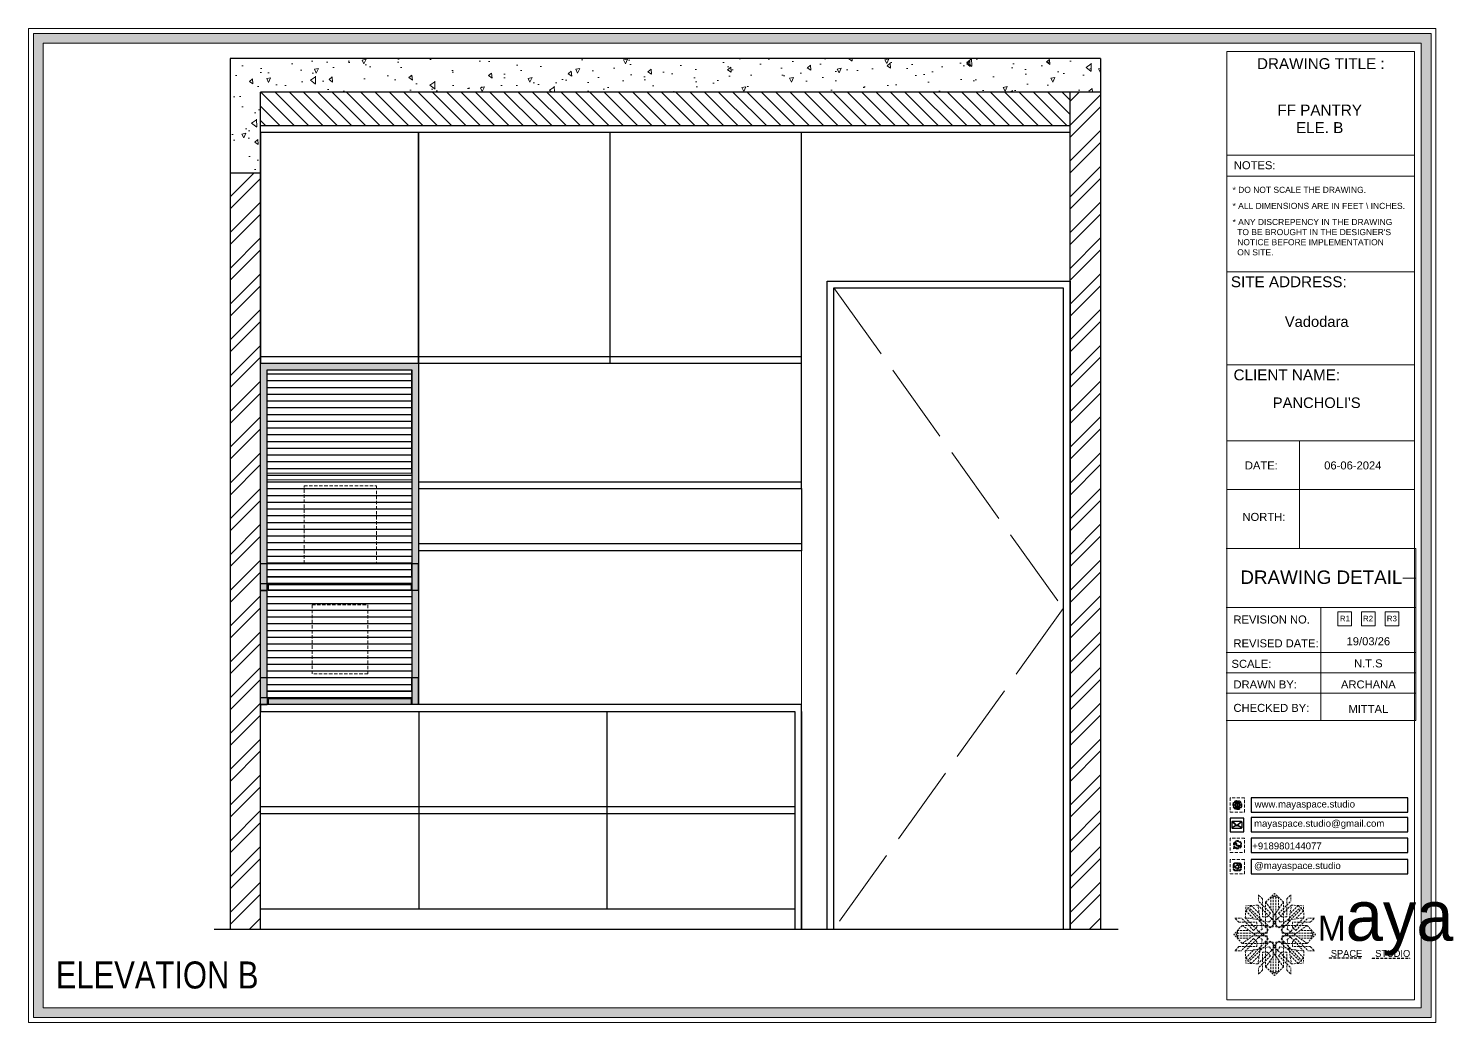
# Model space of a CAD drawing. Header units: millimetres. Extents: x 56222 to 3066687, y -650199 to -121287.
# Drawn here: x 133379 to 133590.3, y -184898.2 to -184751 of the extents above; entities that cross this region are included whole.
import ezdxf
from ezdxf.enums import TextEntityAlignment as Align

# ---------------------------------------------------------------- set-up
doc = ezdxf.new("R2010")
doc.units = ezdxf.units.MM
doc.header["$MEASUREMENT"] = 0
for name, pattern in [('ACAD_ISO02W100', [15, 12, -3]), ('CENTER', [2, 1.25, -0.25, 0.25, -0.25]), ('DASHED', [0.75, 0.5, -0.25]), ('DASHEDX2', [1.5, 1, -0.5])]:
    doc.linetypes.add(name, pattern=pattern)
doc.layers.add('AR HATCH-7', color=7, linetype='Continuous')
for name, color, linetype, lineweight in [('COLUMN', 1, 'Continuous', 30), ('Dimension', 10, 'DASHEDX2', 20), ('FIRST FLOOR ( TEXT )', 7, 'Continuous', 9), ('FURNITURE', 32, 'Continuous', 9), ('FURNITURE-1', 252, 'Continuous', 13), ('GROUND FLOOR  ( HATCH )', 251, 'Continuous', 9), ('NAME PLATE', 7, 'Continuous', 25), ('SECTION ( SLAB PLine )', 104, 'Continuous', 30), ('XX~SLAB ( BEAM )~ ( DIM )', 7, 'Continuous', 9)]:
    doc.layers.add(name, color=color, linetype=linetype, lineweight=lineweight)
doc.styles.add('Arial', font='arial.ttf')
doc.styles.add('KATHA', font='swissc.ttf')
doc.styles.get("Standard").update_dxf_attribs({"font": 'arial.ttf', "height": 6})

# ---------------------------------------------------------------- blocks, each defined once
blk = doc.blocks.new('FSFSF')
at = {"color": 42, "lineweight": 5, "true_color": 0xe0ac11}
for p, q in [((28600.03, 143.51), (28600.03, 140.16)), ((28602.15, 141.41), (28600.03, 143.51)), ((28603.86, 139.69), (28608.58, 144.08)), ((28607.9, 142.22), (28608.58, 142.85)), ((28613.31, 139.69), (28608.58, 144.08)), ((28609.27, 142.22), (28608.59, 142.85)), ((28615.02, 141.41), (28617.14, 143.51)), ((28617.14, 143.51), (28617.14, 140.16)), ((28593.19, 131.45), (28593.54, 137.71)), ((28593.39, 135), (28594.56, 136.12)), ((28593.39, 135), (28597.6, 130.78)), ((28599.8, 138.06), (28593.54, 137.71)), ((28595.12, 136.69), (28594.53, 136.69)), ((28594.56, 136.12), (28594.56, 136.71)), ((28605.17, 124.98), (28594.56, 136.12)), ((28596.24, 137.86), (28595.12, 136.69)), ((28606.27, 126.08), (28595.12, 136.69)), ((28596.24, 137.86), (28600.47, 133.65)), ((28601.03, 130), (28599.8, 138.06)), ((28599.8, 138.05), (28608.58, 129.56)), ((28606.47, 133.76), (28600.03, 140.16)), ((28602.15, 141.41), (28602.15, 131.95)), ((28603.86, 126.58), (28603.86, 139.69)), ((28603.86, 139.69), (28608.58, 133.02)), ((28607.9, 142.22), (28606.58, 142.22)), ((28606.58, 142.22), (28606.58, 135.84)), ((28607.9, 142.22), (28607.9, 126.58)), ((28613.31, 139.69), (28608.59, 133.02)), ((28617.37, 138.05), (28608.59, 129.56)), ((28609.27, 142.22), (28609.27, 126.58)), ((28609.27, 142.22), (28610.59, 142.22)), ((28610.59, 142.22), (28610.59, 135.84)), ((28610.7, 133.76), (28617.14, 140.16)), ((28610.9, 126.08), (28622.05, 136.69)), ((28612.02, 124.98), (28622.62, 136.12)), ((28613.31, 126.58), (28613.31, 139.69)), ((28615.02, 141.41), (28615.02, 131.95)), ((28616.14, 130), (28617.37, 138.06)), ((28620.93, 137.86), (28616.7, 133.65)), ((28617.37, 138.06), (28623.63, 137.71)), ((28623.8, 135), (28619.59, 130.78)), ((28620.93, 137.86), (28622.05, 136.69)), ((28622.05, 136.69), (28622.64, 136.69)), ((28622.62, 136.12), (28622.62, 136.71)), ((28623.8, 135), (28622.62, 136.12)), ((28624, 131.45), (28623.65, 137.71)), ((28591.56, 127.39), (28587.17, 122.66)), ((28587.73, 131.22), (28591.08, 131.22)), ((28589.84, 129.1), (28587.73, 131.22)), ((28589.84, 129.1), (28599.29, 129.1)), ((28597.49, 124.78), (28591.08, 131.22)), ((28604.66, 127.39), (28591.56, 127.39)), ((28591.56, 127.39), (28598.23, 122.67)), ((28593.19, 131.45), (28601.69, 122.67)), ((28601.25, 130.22), (28593.19, 131.45)), ((28599.29, 126.5), (28599.29, 129.1)), ((28605.86, 129.18), (28601.03, 130)), ((28602.07, 125.39), (28601.25, 130.22)), ((28604.75, 131.95), (28602.15, 131.95)), ((28603.68, 126.54), (28603.68, 127.39)), ((28604.71, 127.57), (28603.86, 127.57)), ((28604.66, 123.35), (28604.66, 127.39)), ((28604.7, 126.58), (28604.71, 127.57)), ((28606.47, 133.76), (28604.75, 131.95)), ((28605.86, 129.18), (28608.58, 133.02)), ((28606.27, 126.08), (28608.58, 128.27)), ((28607.9, 128.92), (28608.58, 129.56)), ((28607.9, 128.92), (28608.58, 128.27)), ((28611.31, 129.18), (28608.59, 133.02)), ((28609.27, 128.92), (28608.59, 129.56)), ((28609.27, 128.92), (28608.59, 128.27)), ((28610.9, 126.08), (28608.59, 128.27)), ((28610.7, 133.76), (28612.42, 131.95)), ((28611.31, 129.18), (28616.14, 130)), ((28612.42, 131.95), (28615.02, 131.95)), ((28612.46, 126.58), (28612.46, 127.57)), ((28612.46, 127.57), (28613.31, 127.57)), ((28612.52, 123.35), (28612.52, 127.39)), ((28612.52, 127.39), (28625.63, 127.39)), ((28613.51, 126.54), (28613.51, 127.39)), ((28615.12, 125.39), (28615.94, 130.22)), ((28623.99, 131.45), (28615.5, 122.67)), ((28615.94, 130.22), (28624, 131.45)), ((28627.34, 129.1), (28617.89, 129.1)), ((28617.89, 126.5), (28617.89, 129.1)), ((28625.63, 127.39), (28618.96, 122.67)), ((28619.7, 124.78), (28626.1, 131.22)), ((28625.63, 127.39), (28630.02, 122.66)), ((28629.45, 131.22), (28626.1, 131.22)), ((28627.34, 129.1), (28629.45, 131.22)), ((28591.56, 117.94), (28587.17, 122.66)), ((28589.03, 123.35), (28588.4, 122.67)), ((28589.03, 121.98), (28588.4, 122.65)), ((28589.03, 123.35), (28589.03, 124.67)), ((28589.03, 124.67), (28595.4, 124.67)), ((28589.03, 123.35), (28604.66, 123.35)), ((28589.03, 121.98), (28604.66, 121.98)), ((28589.03, 121.98), (28589.03, 120.66)), ((28589.03, 120.66), (28595.4, 120.66)), ((28597.49, 120.54), (28591.08, 114.11)), ((28591.56, 117.94), (28598.23, 122.65)), ((28593.19, 113.88), (28601.69, 122.65)), ((28605.17, 120.35), (28594.56, 109.2)), ((28597.49, 124.78), (28599.29, 126.5)), ((28597.49, 120.54), (28599.29, 118.83)), ((28602.07, 125.39), (28598.23, 122.67)), ((28602.07, 119.94), (28598.23, 122.65)), ((28602.07, 119.94), (28601.25, 115.1)), ((28602.33, 123.35), (28601.69, 122.67)), ((28602.33, 121.98), (28601.69, 122.65)), ((28602.33, 123.35), (28602.97, 122.67)), ((28602.33, 121.98), (28602.97, 122.65)), ((28605.17, 124.98), (28602.97, 122.67)), ((28605.17, 120.35), (28602.97, 122.65)), ((28604.66, 126.54), (28603.68, 126.54)), ((28607.9, 126.58), (28603.86, 126.58)), ((28604.66, 121.98), (28604.66, 117.94)), ((28609.27, 126.58), (28613.31, 126.58)), ((28612.02, 124.98), (28614.21, 122.67)), ((28612.02, 120.35), (28614.21, 122.65)), ((28612.02, 120.35), (28622.62, 109.2)), ((28612.52, 126.54), (28613.51, 126.54)), ((28628.16, 123.35), (28612.52, 123.35)), ((28612.52, 121.98), (28612.52, 117.94)), ((28628.16, 121.98), (28612.52, 121.98)), ((28614.85, 123.35), (28614.21, 122.67)), ((28614.85, 121.98), (28614.21, 122.65)), ((28614.85, 123.35), (28615.5, 122.67)), ((28614.85, 121.98), (28615.5, 122.65)), ((28615.12, 125.39), (28618.96, 122.67)), ((28615.12, 119.94), (28618.96, 122.65)), ((28615.12, 119.94), (28615.94, 115.1)), ((28623.99, 113.88), (28615.5, 122.65)), ((28619.7, 124.78), (28617.89, 126.5)), ((28619.7, 120.54), (28617.89, 118.83)), ((28625.63, 117.94), (28618.96, 122.65)), ((28619.7, 120.54), (28626.1, 114.11)), ((28628.16, 124.67), (28621.78, 124.67)), ((28628.16, 120.66), (28621.78, 120.66)), ((28625.63, 117.94), (28630.02, 122.66)), ((28628.16, 123.35), (28628.16, 124.67)), ((28628.16, 123.35), (28628.78, 122.67)), ((28628.16, 121.98), (28628.78, 122.65)), ((28628.16, 121.98), (28628.16, 120.66)), ((28589.84, 116.23), (28587.73, 114.11)), ((28587.73, 114.11), (28591.08, 114.11)), ((28589.84, 116.23), (28599.29, 116.23)), ((28604.66, 117.94), (28591.56, 117.94)), ((28601.25, 115.1), (28593.19, 113.87)), ((28593.19, 113.87), (28593.54, 107.62)), ((28593.39, 110.32), (28597.6, 114.55)), ((28606.27, 119.15), (28595.12, 108.54)), ((28599.29, 118.83), (28599.29, 116.23)), ((28599.8, 107.17), (28608.58, 115.67)), ((28601.03, 115.23), (28599.8, 107.17)), ((28605.86, 116.05), (28601.03, 115.23)), ((28602.15, 103.82), (28602.15, 113.27)), ((28604.75, 113.27), (28602.15, 113.27)), ((28604.66, 118.78), (28603.68, 118.78)), ((28603.68, 118.78), (28603.68, 117.94)), ((28607.9, 118.65), (28603.86, 118.65)), ((28603.86, 118.65), (28603.86, 105.54)), ((28604.71, 117.66), (28603.86, 117.66)), ((28604.7, 118.65), (28604.71, 117.66)), ((28606.47, 111.47), (28604.75, 113.27)), ((28605.86, 116.05), (28608.58, 112.21)), ((28606.27, 119.15), (28608.58, 116.96)), ((28607.9, 103.01), (28607.9, 118.65)), ((28607.9, 116.31), (28608.58, 116.96)), ((28607.9, 116.31), (28608.58, 115.67)), ((28610.9, 119.15), (28608.59, 116.96)), ((28609.27, 116.31), (28608.59, 116.96)), ((28609.27, 116.31), (28608.59, 115.67)), ((28611.31, 116.05), (28608.59, 112.21)), ((28617.37, 107.17), (28608.59, 115.67)), ((28609.27, 118.65), (28613.31, 118.65)), ((28609.27, 103.01), (28609.27, 118.65)), ((28610.7, 111.47), (28612.42, 113.27)), ((28610.9, 119.15), (28622.05, 108.54)), ((28611.31, 116.05), (28616.14, 115.23)), ((28612.42, 113.27), (28615.02, 113.27)), ((28612.46, 118.65), (28612.46, 117.66)), ((28612.46, 117.66), (28613.31, 117.66)), ((28612.52, 118.78), (28613.51, 118.78)), ((28612.52, 117.94), (28625.63, 117.94)), ((28613.31, 118.65), (28613.31, 105.54)), ((28613.51, 118.78), (28613.51, 117.94)), ((28615.02, 103.82), (28615.02, 113.27)), ((28615.94, 115.1), (28624, 113.87)), ((28616.14, 115.23), (28617.37, 107.17)), ((28617.89, 118.83), (28617.89, 116.23)), ((28627.34, 116.23), (28617.89, 116.23)), ((28623.8, 110.32), (28619.59, 114.55)), ((28624, 113.87), (28623.65, 107.62)), ((28629.45, 114.11), (28626.1, 114.11)), ((28627.34, 116.23), (28629.45, 114.11)), ((28593.39, 110.32), (28594.56, 109.2)), ((28599.8, 107.17), (28593.54, 107.52)), ((28595.12, 108.54), (28594.53, 108.54)), ((28594.56, 109.2), (28594.56, 108.61)), ((28596.24, 107.37), (28595.12, 108.54)), ((28596.24, 107.37), (28600.47, 111.58)), ((28606.47, 111.47), (28600.03, 105.07)), ((28600.03, 101.71), (28600.03, 105.07)), ((28603.86, 105.54), (28608.58, 112.21)), ((28603.86, 105.54), (28608.58, 101.15)), ((28606.58, 103.01), (28606.58, 109.38)), ((28613.31, 105.54), (28608.58, 101.15)), ((28613.31, 105.54), (28608.59, 112.21)), ((28610.59, 103.01), (28610.59, 109.38)), ((28610.7, 111.47), (28617.14, 105.07)), ((28620.93, 107.37), (28616.7, 111.58)), ((28617.14, 101.71), (28617.14, 105.07)), ((28617.37, 107.17), (28623.63, 107.52)), ((28620.93, 107.37), (28622.05, 108.54)), ((28622.05, 108.54), (28622.64, 108.54)), ((28623.8, 110.32), (28622.62, 109.2)), ((28622.62, 109.2), (28622.62, 108.61)), ((28602.15, 103.82), (28600.03, 101.71)), ((28607.9, 103.01), (28606.58, 103.01)), ((28607.9, 103.01), (28608.58, 102.38)), ((28609.27, 103.01), (28608.59, 102.38)), ((28609.27, 103.01), (28610.59, 103.01)), ((28615.02, 103.82), (28617.14, 101.71))]:
    blk.add_line(p, q, dxfattribs=at)
blk = doc.blocks.new('hgwg')
at = {"layer": 'Dimension', "true_color": 0xd39e00}
h = blk.add_hatch(color=42, dxfattribs=at)
h.dxf.hatch_style = 1
h.paths.add_polyline_path([(27505.71, 45.05), (27494.27, 45.05), (27494.27, 44.9), (27505.71, 44.9)])
h = blk.add_hatch(color=42, dxfattribs=at)
h.dxf.hatch_style = 1
h.paths.add_polyline_path([(27523.3, 44.9), (27509.68, 44.9), (27509.68, 44.75), (27523.3, 44.75)])
at = {"layer": 'Dimension', "color": 42, "true_color": 0xd39e00}
for p, q in [((27494.27, 45.05), (27505.71, 45.05)), ((27494.27, 44.9), (27494.27, 45.05)), ((27494.27, 44.9), (27505.71, 44.9)), ((27505.71, 45.05), (27505.71, 44.9)), ((27509.68, 44.9), (27523.3, 44.9)), ((27509.68, 44.9), (27509.68, 44.75)), ((27509.68, 44.75), (27523.3, 44.75)), ((27523.3, 44.75), (27523.3, 44.9))]:
    blk.add_line(p, q, dxfattribs=at)
at = {"layer": 'Dimension', "color": 42, "true_color": 0xd39e00, "attachment_point": 1}
for s, width, insert, char_height in [('{\\fCinzel|b0|i0|c0|p2;\\H1.5x;M\\fAmsterdam One|b0|i0|c0|p2;\\H2x;aya}', 85.3277, (27490.17, 69.17), 6), ('{\\fCinzel|b0|i0|c0|p0;SPACE     STUDIO}', 66.129, (27494.83, 47.86), 2.5)]:
    blk.add_mtext_dynamic_manual_height_columns(s, width=width, gutter_width=30, heights=[0], dxfattribs=dict(at, insert=insert, char_height=char_height))
blk = doc.blocks.new('QEGW4TG')
at = {"layer": 'Dimension', "true_color": 0x000000}
h = blk.add_hatch(color=18, dxfattribs=at)
h.dxf.hatch_style = 1
h.paths.add_polyline_path([(1.19, 1.98), (1.03, 1.3, 0.550912), (1.11, 1.23), (1.75, 1.39, 6.344125)])
h.paths.add_polyline_path([(1.81, 1.7), (1.4, 1.6), (1.5, 2.03, -9.071339)], flags=16)
h.paths.add_polyline_path([(1.75, 2.69, -0.387513), (1.89, 3.19, -0.360742), (2.01, 3.18), (2.17, 2.86, -0.071517), (2.06, 2.73, 0.321676), (2.05, 2.65, 0.122183), (2.53, 2.25, 0.066047), (2.69, 1.93, 0.375674), (3.11, 2.16, 0.526753), (3.03, 2.29), (2.79, 2.37, 0.273721), (2.69, 2.34, 0.040749), (2.63, 2.27, -2.427977), (2.45, 2, -0.190785)], flags=0)
h = blk.add_hatch(color=18, dxfattribs=at)
h.dxf.hatch_style = 1
h.paths.add_polyline_path([(2.69, 2.34, 0.040749), (2.63, 2.27, -0.441282), (2.53, 2.25, -0.11828), (2.06, 2.64, -0.441282), (2.07, 2.74, 0.040749), (2.13, 2.81, 0.290083), (2.14, 2.92), (2.01, 3.18, 0.316231), (1.91, 3.2, 0.190337), (1.73, 3, 0.170513), (1.72, 2.74, 0.252784), (2.69, 1.93, 0.170513), (2.95, 1.97, 0.190337), (3.11, 2.18, 0.466684), (3.03, 2.29), (2.79, 2.37, 0.273721)])
for p, q in [((1.19, 1.98), (1.03, 1.3)), ((1.1, 1.23), (1.75, 1.39)), ((1.5, 2.03), (1.4, 1.6)), ((1.4, 1.6), (1.81, 1.7)), ((2.01, 3.18), (2.14, 2.92)), ((3.07, 2.28), (2.8, 2.36))]:
    blk.add_line(p, q)
blk.add_lwpolyline([(0, 0), (4.68, 0), (4.68, 4.68), (0, 4.68)], close=True)
for centre, radius, start, end in [((1.09, 1.29), 0.0598, 164.8483, 282.1458), ((2.39, 2.56), 1.34, 241.4727, 205.6422), ((2.39, 2.56), 1.04, 235.9962, 210.8333), ((2.09, 2.87), 0.39, 159.7007, 198.4072), ((2.96, 3.23), 1.33, 201.4218, 258.1669), ((2.07, 2.87), 0.364, 118.9685, 159.3648), ((1.94, 3.12), 0.0896, 41.8985, 123.1344), ((2.11, 2.68), 0.066, 135.9932, 224.8892), ((1.67, 3.16), 0.586, 312.4617, 321.8728), ((3.12, 3.42), 1.31, 216.5455, 243.5279), ((2.05, 2.87), 0.104, 320.3924, 28.6971), ((2.57, 2.3), 0.066, 234.2482, 323.1441), ((3.11, 1.94), 0.586, 137.2645, 146.6756), ((2.76, 2.27), 0.104, 70.4402, 138.745), ((2.75, 2.31), 0.39, 260.7301, 299.4366), ((2.76, 2.29), 0.364, 299.7725, 340.1688), ((3.03, 2.2), 0.0896, 336.0029, 57.2388)]:
    blk.add_arc(centre, radius, start, end)
blk = doc.blocks.new('ASGERG')
at = {"layer": 'Dimension', "true_color": 0x000000}
h = blk.add_hatch(color=18, dxfattribs=at)
h.dxf.hatch_style = 1
h.paths.add_polyline_path([(0.99, 1.7, 0.402382), (1.83, 1.03), (2.96, 1.03, 0.426145), (3.66, 1.9), (3.66, 2.99, 0.402382), (2.83, 3.67), (1.69, 3.67, 0.426145), (0.99, 2.79)])
h.paths.add_polyline_path([(1.27, 1.72, 0.402382), (1.8, 1.3), (2.94, 1.3, 0.426145), (3.38, 1.85), (3.38, 2.97, 0.402382), (2.85, 3.4), (1.72, 3.4, 0.426145), (1.27, 2.85)], flags=16)
h.paths.add_polyline_path([(3.02, 2.35, -1), (1.64, 2.35, -1)], flags=0)
h.paths.add_polyline_path([(2.74, 2.35, -1), (1.92, 2.35, -1)], flags=0)
h.paths.add_polyline_path([(3.19, 3.02, -1), (2.86, 3.02, -1)], flags=0)
h.paths.add_polyline_path([(1.64, 2.35, 1), (3.02, 2.35, 1)], flags=0)
h = blk.add_hatch(color=18, dxfattribs=at)
h.dxf.hatch_style = 1
h.paths.add_polyline_path([(1.64, 2.35, 1), (3.02, 2.35, 1)])
h.paths.add_polyline_path([(2.74, 2.35, 1), (1.92, 2.35, 1)], flags=16)
h = blk.add_hatch(color=18, dxfattribs=at)
h.dxf.hatch_style = 1
h.paths.add_polyline_path([(3.19, 3.02, 1), (2.86, 3.02, 1)])
for p, q in [((0.99, 2.99), (0.99, 1.7)), ((1.27, 2.97), (1.27, 1.72)), ((1.69, 3.67), (2.96, 3.67)), ((1.69, 1.03), (2.96, 1.03)), ((2.94, 3.4), (1.72, 3.4)), ((2.94, 1.3), (1.72, 1.3)), ((3.38, 2.97), (3.38, 1.72)), ((3.66, 2.99), (3.66, 1.7))]:
    blk.add_line(p, q)
blk.add_lwpolyline([(0, 0), (4.68, 0), (4.68, 4.68), (0, 4.68)], close=True)
for centre, radius in [((2.33, 2.35), 0.694), ((2.33, 2.35), 0.414), ((3.02, 3.02), 0.168)]:
    blk.add_circle(centre, radius)
for centre, radius, start, end in [((1.76, 2.89), 0.778, 94.8631, 172.8127), ((1.76, 1.8), 0.778, 187.1873, 265.1369), ((1.76, 2.91), 0.491, 94.8631, 172.8127), ((1.76, 1.78), 0.491, 187.1873, 265.1369), ((2.9, 2.91), 0.491, 7.1873, 85.1369), ((2.9, 1.78), 0.491, 274.8631, 352.8127), ((2.89, 2.89), 0.778, 7.1873, 85.1369), ((2.89, 1.8), 0.778, 274.8631, 352.8127)]:
    blk.add_arc(centre, radius, start, end)
blk = doc.blocks.new('DTGWEGEARG')
at = {"layer": 'Dimension', "true_color": 0x000000}
h = blk.add_hatch(color=18, dxfattribs=at)
h.dxf.hatch_style = 1
h.paths.add_polyline_path([(3.83, 2.34, 1), (0.85, 2.34, 1)])
h.paths.add_polyline_path([(2.41, 1.12), (2.41, 1.69, -0.058279), (2.81, 1.63, -0.103353)], flags=16)
h.paths.add_polyline_path([(2.26, 1.13, -0.101741), (1.87, 1.63, -0.057171), (2.26, 1.69)], flags=16)
h.paths.add_polyline_path([(2.17, 1.01, -0.105795), (1.72, 1.58, 0.055205), (1.38, 1.41, 0.169822)], flags=16)
h.paths.add_polyline_path([(3.02, 1.72, 0.081336), (3.13, 2.27), (3.68, 2.27, -0.152069), (3.4, 1.52, 0.05687)], flags=16)
h.paths.add_polyline_path([(2.87, 1.77, 0.061945), (2.41, 1.84), (2.41, 2.27), (2.98, 2.27, -0.081344)], flags=16)
h.paths.add_polyline_path([(2.26, 1.84, 0.060923), (1.8, 1.77, -0.081344), (1.7, 2.27), (2.26, 2.27)], flags=16)
h.paths.add_polyline_path([(1.66, 1.72, 0.05687), (1.28, 1.52, -0.152069), (1, 2.27), (1.55, 2.27, 0.081336)], flags=16)
h.paths.add_polyline_path([(2.98, 2.42), (2.41, 2.42), (2.41, 2.83, 0.061945), (2.87, 2.91, -0.080009)], flags=16)
h.paths.add_polyline_path([(3.13, 2.42, 0.080116), (3.02, 2.96, 0.127778), (2.51, 3.67, -0.36029), (3.68, 2.42)], flags=16)
h.paths.add_polyline_path([(2.26, 2.42), (1.7, 2.42, -0.080009), (1.8, 2.91, 0.060923), (2.26, 2.84)], flags=16)
h.paths.add_polyline_path([(1.55, 2.42), (1, 2.42, -0.150466), (1.28, 3.16, 0.05687), (1.66, 2.96, 0.080116)], flags=16)
h.paths.add_polyline_path([(2.41, 2.98), (2.41, 3.56, -0.103353), (2.81, 3.05, -0.058279)], flags=16)
h.paths.add_polyline_path([(2.26, 2.99, -0.057171), (1.87, 3.05, -0.101741), (2.26, 3.55)], flags=16)
h.paths.add_polyline_path([(1.72, 3.1, -0.055205), (1.38, 3.27, -0.169822), (2.17, 3.67, 0.105795)], flags=16)
blk.add_lwpolyline([(0, 0), (4.68, 0), (4.68, 4.68), (0, 4.68)], close=True)
at = {"layer": 'Dimension', "color": 18, "true_color": 0x000000}
for p, q in [((1, 2.42), (1.55, 2.42)), ((1, 2.27), (1.55, 2.27)), ((1.7, 2.42), (2.26, 2.42)), ((1.7, 2.27), (2.26, 2.27)), ((2.26, 3.55), (2.26, 2.99)), ((2.26, 2.84), (2.26, 2.42)), ((2.26, 2.27), (2.26, 1.84)), ((2.26, 1.69), (2.26, 1.13)), ((2.41, 3.56), (2.41, 2.98)), ((2.41, 2.83), (2.41, 2.42)), ((2.41, 2.42), (2.98, 2.42)), ((2.41, 2.27), (2.98, 2.27)), ((2.41, 2.27), (2.41, 1.84)), ((2.41, 1.69), (2.41, 1.12)), ((3.13, 2.42), (3.68, 2.42)), ((3.13, 2.27), (3.68, 2.27))]:
    blk.add_line(p, q, dxfattribs=at)
blk.add_circle((2.34, 2.34), 1.49, dxfattribs=at)
for centre, radius, start, end in [((2.34, 2.34), 1.34, 142.3819, 176.6093), ((2.34, 2.34), 1.34, 183.0315, 217.6181), ((2.34, 4.74), 1.9, 236.1399, 249.1595), ((2.34, -0.06), 1.9, 110.8405, 123.8601), ((2.34, 2.34), 1.34, 97.3549, 135.9073), ((2.34, 4.74), 1.75, 236.7417, 249.3811), ((2.34, -0.06), 1.75, 110.6189, 123.2583), ((2.34, 2.34), 1.34, 224.0927, 262.6451), ((3.28, 2.34), 1.73, 159.0567, 177.3789), ((3.28, 2.34), 1.73, 182.3435, 200.9433), ((3.28, 2.34), 1.58, 158.8325, 177.1302), ((3.28, 2.34), 1.58, 182.5658, 201.1675), ((3.28, 2.34), 1.73, 129.9301, 154.0867), ((3.28, 2.34), 1.73, 205.9133, 230.0699), ((2.34, 4.74), 1.9, 253.6799, 267.6253), ((2.34, -0.06), 1.9, 92.3747, 106.3201), ((3.28, 2.34), 1.58, 130.1073, 153.3446), ((2.34, 4.74), 1.75, 254.3336, 267.422), ((2.34, -0.06), 1.75, 92.578, 105.6664), ((3.28, 2.34), 1.58, 206.6554, 229.8927), ((1.4, 2.34), 1.58, 26.6554, 50.2584), ((2.34, 4.74), 1.75, 272.3248, 285.6664), ((2.34, 4.74), 1.9, 272.1415, 286.3201), ((2.34, -0.06), 1.9, 73.6799, 87.8585), ((2.34, -0.06), 1.75, 74.3336, 87.6752), ((1.4, 2.34), 1.58, 309.7416, 333.3446), ((2.34, 2.34), 1.34, 3.3907, 82.6451), ((1.4, 2.34), 1.73, 25.9133, 50.0699), ((1.4, 2.34), 1.73, 309.9301, 334.0867), ((2.34, 2.34), 1.34, 277.3549, 315.9073), ((1.4, 2.34), 1.58, 2.8698, 21.1675), ((1.4, 2.34), 1.58, 338.8325, 357.4342), ((2.34, 4.74), 1.75, 290.6189, 303.2583), ((2.34, -0.06), 1.75, 56.7417, 69.3811), ((2.34, 4.74), 1.9, 290.8405, 303.8601), ((1.4, 2.34), 1.73, 2.6211, 20.9433), ((1.4, 2.34), 1.73, 339.0567, 357.6565), ((2.34, -0.06), 1.9, 56.1399, 69.1595), ((2.34, 2.34), 1.34, 322.3819, 356.9685)]:
    blk.add_arc(centre, radius, start, end, dxfattribs=at)

msp = doc.modelspace()

# ---------------------------------------------------------------- hatches: boundary and pattern name
at = {"layer": 'AR HATCH-7', "linetype": 'CENTER', "lineweight": 15, "true_color": 0x939598}
h = msp.add_hatch(dxfattribs=at)
h.set_pattern_fill('AR-CONC', color=252, angle=225)
h.set_pattern_definition([(275, (-1323.258, 777.53), (-5.51551999, -4.62807079), [0.75, -8.25]), (220, (-1323.258, 777.53), (6.29992167, -4.3376815), [0.6, -6.6]), (325.4514445, (-1323.7174, 777.1446), (0.78440164, -8.96575221), [0.63740192, -7.01142112]), (271.1842, (-1321.844, 776.116), (-8.71693388, -6.37613776), [1.125, -12.375]), (321.6356355, (-1322.57, 775.585), (0.2790007, -13.4971167), [0.9561034, -10.5171376]), (216.184164, (-1321.844, 776.116), (0.2790007, -13.4971167), [0.9, -9.9]), (246, (-1322.904, 775.7625), (-7.06771572, -1.37382476), [0.75, -8.25]), (191, (-1322.904, 775.7625), (3.40708593, -6.84808435), [0.6, -6.6]), (296.4514447, (-1323.493, 775.648), (-3.66062975, -8.22190906), [0.6374019, -7.01142112]), (262.5, (-1323.2578, 777.5302), (2.267931853, -2.439898176), [0, -6.52, 0, -6.7, 0, -6.625]), (232.5, (-1323.2578, 777.5302), (0.92872942, -4.6490945), [0, -3.82, 0, -6.37, 0, -2.525]), (192.5, (-1321.681, 779.107), (-3.934181673, -3.615207618), [0, -2.5, 0, -7.8, 0, -10.35]), (182.5, (-1320.974, 779.814), (-3.41589983, -4.83159807), [0, -3.25, 0, -5.18, 0, -7.35])])
h.paths.add_polyline_path([(133537.93, -184755.39), (133408.93, -184755.39), (133408.93, -184772.39), (133413.43, -184772.39), (133413.43, -184766.39), (133413.43, -184760.39), (133537.93, -184760.39)])
h = msp.add_hatch(dxfattribs=at)
h.set_pattern_fill('ANSI32', color=252, scale=10)
h.set_pattern_definition([(45, (-988.5697, 777.5302), (-2.65165043, 2.65165043), []), (45, (-986.802, 777.5302), (-2.65165043, 2.65165043), [])])
h.paths.add_polyline_path([(133537.93, -184760.39), (133533.43, -184760.39), (133533.43, -184884.39), (133537.93, -184884.39)])
h = msp.add_hatch(dxfattribs=at)
h.set_pattern_fill('ANSI32', color=252, scale=10)
h.set_pattern_definition([(45, (-1113.0697, 777.5302), (-2.65165043, 2.65165043), []), (45, (-1111.302, 777.5302), (-2.65165043, 2.65165043), [])])
h.paths.add_polyline_path([(133413.43, -184772.39), (133408.93, -184772.39), (133408.93, -184884.39), (133413.43, -184884.39)])
at = {"layer": 'Dimension', "linetype": 'Continuous', "true_color": 0xd39e00}
h = msp.add_hatch(color=42, dxfattribs=at)
h.paths.add_polyline_path([(133379.77, -184897.51), (133586.94, -184897.51), (133586.94, -184751.69), (133379.77, -184751.69)])
h.paths.add_polyline_path([(133381.22, -184896.06), (133585.49, -184896.06), (133585.49, -184753.14), (133381.22, -184753.14)], flags=16)
at = {"layer": 'Dimension', "true_color": 0x000000}
h = msp.add_hatch(color=18, dxfattribs=at)
h.dxf.hatch_style = 1
h.paths.add_polyline_path([(133558.78, -184869.5, 0.414214), (133558.94, -184869.34), (133558.94, -184868.57, 0.414214), (133558.78, -184868.42), (133557.56, -184868.42, 0.414214), (133557.4, -184868.57), (133557.4, -184869.34, 0.414214), (133557.56, -184869.5)])
h.paths.add_polyline_path([(133558.28, -184869.03), (133558.85, -184869.41, -0.198912), (133558.78, -184869.44), (133557.56, -184869.44, -0.198912), (133557.49, -184869.41), (133558.05, -184869.03), (133558.17, -184869.14)], flags=16)
h.paths.add_polyline_path([(133558.17, -184869.06), (133557.54, -184868.48, -0.028783), (133557.56, -184868.48), (133558.78, -184868.48, -0.028783), (133558.79, -184868.48)], flags=16)
h.paths.add_polyline_path([(133558.33, -184868.99), (133558.85, -184868.5, -0.202482), (133558.88, -184868.57), (133558.88, -184869.34, -0.043076), (133558.88, -184869.36)], flags=16)
h.paths.add_polyline_path([(133558.01, -184868.99), (133557.46, -184869.36, -0.043076), (133557.46, -184869.34), (133557.46, -184868.57, -0.202482), (133557.49, -184868.5)], flags=16)
at = {"layer": 'FURNITURE', "linetype": 'CENTER', "lineweight": 30, "transparency": 33554600}
h = msp.add_hatch(color=9, dxfattribs=at)
h.dxf.hatch_style = 1
h.paths.add_polyline_path([(133435.86, -184847.14), (133435.86, -184849.14), (133435.86, -184850.14), (133435.86, -184851.14), (133436.86, -184851.14), (133436.86, -184847.14)])
h.paths.add_polyline_path([(133436.86, -184834.24), (133435.86, -184834.24), (133435.86, -184847.14), (133436.86, -184847.14)])
h.paths.add_polyline_path([(133436.86, -184830.24), (133435.86, -184830.24), (133435.86, -184832.24), (133435.86, -184834.24), (133436.86, -184834.24)])
h.paths.add_polyline_path([(133436.86, -184800.54), (133413.43, -184800.54), (133413.43, -184830.24), (133414.43, -184830.24), (133414.43, -184801.54), (133435.86, -184801.54), (133435.86, -184830.24), (133436.86, -184830.24)])
h.paths.add_polyline_path([(133414.43, -184830.24), (133413.43, -184830.24), (133413.43, -184833.24), (133414.43, -184833.24)])
h.paths.add_polyline_path([(133414.43, -184834.24), (133413.43, -184834.24), (133413.43, -184847.14), (133414.43, -184847.14)])
h.paths.add_polyline_path([(133414.43, -184833.24), (133413.43, -184833.24), (133413.43, -184834.24), (133414.43, -184834.24)])
h.paths.add_polyline_path([(133414.43, -184847.14), (133413.43, -184847.14), (133413.43, -184850.14), (133414.43, -184850.14)])
h.paths.add_polyline_path([(133414.43, -184850.14), (133413.43, -184850.14), (133413.43, -184851.14), (133414.43, -184851.14)])
h.paths.add_polyline_path([(133435.76, -184850.27), (133414.55, -184850.27), (133414.55, -184851.14), (133435.76, -184851.14)], flags=17)
h.paths.add_polyline_path([(133435.86, -184850.14), (133414.43, -184850.14), (133414.43, -184851.14), (133414.55, -184851.14), (133414.55, -184850.27), (133435.76, -184850.27), (133435.76, -184851.14), (133435.86, -184851.14)])
h = msp.add_hatch(dxfattribs=at)
h.set_pattern_fill('ANSI31', color=9, scale=8, angle=135)
h.set_pattern_definition([(180, (-1259.768, 764.8642), (-1e-16, -1), [])])
h.paths.add_polyline_path([(133435.86, -184801.54), (133414.43, -184801.54), (133414.43, -184850.14), (133435.86, -184850.14)])
at = {"layer": 'GROUND FLOOR  ( HATCH )', "linetype": 'CENTER', "lineweight": 15}
h = msp.add_hatch(dxfattribs=at)
h.set_pattern_fill('ANSI31', color=6, scale=12, angle=90, style=0)
h.set_pattern_definition([(135, (-1113.0697, 777.5302), (-1.060660172, -1.060660172), [])])
h.paths.add_polyline_path([(133533.43, -184760.39), (133413.43, -184760.39), (133413.43, -184765.39), (133533.43, -184765.39)])

# ---------------------------------------------------------------- linework, layer by layer
at = {"color": 18, "true_color": 0x000000}
for points in [[(133560.27, -184867.08), (133583.49, -184867.08), (133583.49, -184864.96), (133560.27, -184864.96)], [(133560.27, -184869.98), (133583.49, -184869.98), (133583.49, -184867.85), (133560.27, -184867.85)], [(133560.28, -184873.06), (133583.49, -184873.06), (133583.49, -184870.94), (133560.28, -184870.94)], [(133560.27, -184876.23), (133583.49, -184876.23), (133583.49, -184874.11), (133560.27, -184874.11)]]:
    msp.add_lwpolyline(points, close=True, dxfattribs=at)
msp.add_lwpolyline([(133557.16, -184869.99), (133559.18, -184869.99), (133559.18, -184867.97), (133557.16, -184867.97)], close=True)
at = {"layer": 'COLUMN'}
msp.add_line((133406.57, -184884.39), (133540.58, -184884.39), dxfattribs=at)
at = {"layer": 'Dimension', "color": 42, "linetype": 'Continuous', "true_color": 0xd39e00}
for p, q in [((133584.51, -184769.72), (133556.67, -184769.72)), ((133584.51, -184772.85), (133556.67, -184772.85)), ((133584.51, -184787), (133556.67, -184787)), ((133584.51, -184800.8), (133556.67, -184800.8)), ((133584.51, -184812.05), (133556.67, -184812.05)), ((133567.44, -184812.05), (133567.44, -184828.03)), ((133584.51, -184819.28), (133556.67, -184819.28)), ((133584.68, -184828.03), (133556.58, -184828.03)), ((133584.68, -184828.03), (133584.68, -184853.47)), ((133582.74, -184832.39), (133584.68, -184832.39)), ((133556.58, -184836.75), (133584.68, -184836.75)), ((133570.63, -184853.47), (133570.63, -184836.75)), ((133584.68, -184843.44), (133556.58, -184843.44)), ((133584.68, -184846.45), (133556.58, -184846.45)), ((133584.68, -184849.46), (133556.58, -184849.46)), ((133556.58, -184853.47), (133584.68, -184853.47))]:
    msp.add_line(p, q, dxfattribs=at)
at = {"layer": 'Dimension', "color": 18, "linetype": 'Continuous', "true_color": 0x000000}
for p, q in [((133557.4, -184868.57), (133557.4, -184869.34)), ((133557.46, -184868.57), (133557.46, -184869.34)), ((133557.46, -184869.36), (133558.01, -184868.99)), ((133557.49, -184868.5), (133558.01, -184868.99)), ((133557.49, -184869.41), (133558.05, -184869.03)), ((133557.54, -184868.48), (133558.17, -184869.06)), ((133557.56, -184868.42), (133558.78, -184868.42)), ((133557.56, -184868.48), (133558.78, -184868.48)), ((133558.05, -184869.03), (133558.17, -184869.14)), ((133558.17, -184869.06), (133558.79, -184868.48)), ((133558.17, -184869.14), (133558.28, -184869.03)), ((133558.85, -184869.41), (133558.28, -184869.03)), ((133558.33, -184868.99), (133558.85, -184868.5)), ((133558.88, -184869.36), (133558.33, -184868.99)), ((133558.88, -184868.57), (133558.88, -184869.34)), ((133558.94, -184868.57), (133558.94, -184869.34)), ((133557.56, -184869.44), (133558.78, -184869.44)), ((133557.56, -184869.5), (133558.78, -184869.5))]:
    msp.add_line(p, q, dxfattribs=at)
at = {"layer": 'Dimension', "color": 42, "linetype": 'Continuous', "true_color": 0xd39e00}
for points in [[(133379.04, -184750.96), (133587.67, -184750.96), (133587.67, -184898.24), (133379.04, -184898.24)], [(133379.77, -184751.69), (133586.94, -184751.69), (133586.94, -184897.51), (133379.77, -184897.51)], [(133381.22, -184753.14), (133585.49, -184753.14), (133585.49, -184896.06), (133381.22, -184896.06)], [(133573.12, -184837.4), (133575.17, -184837.4), (133575.17, -184839.45), (133573.12, -184839.45)], [(133576.63, -184837.4), (133578.68, -184837.4), (133578.68, -184839.45), (133576.63, -184839.45)], [(133580.14, -184837.4), (133582.19, -184837.4), (133582.19, -184839.45), (133580.14, -184839.45)]]:
    msp.add_lwpolyline(points, close=True, dxfattribs=at)
at = {"layer": 'Dimension', "color": 42, "linetype": 'ByBlock', "true_color": 0xd39e00}
msp.add_lwpolyline([(133556.67, -184894.86), (133556.67, -184754.34), (133584.51, -184754.34), (133584.51, -184894.86)], close=True, dxfattribs=at)
at = {"layer": 'Dimension', "color": 18, "true_color": 0x000000}
for centre, radius, start, end in [((133557.56, -184868.57), 0.154, 90, 180), ((133557.56, -184868.57), 0.0965, 134.2135, 180), ((133557.56, -184868.57), 0.0965, 90, 96.5948), ((133558.78, -184868.57), 0.154, 0, 90), ((133558.78, -184868.57), 0.0965, 83.4052, 90), ((133558.78, -184868.57), 0.0965, 0, 45.7865), ((133557.56, -184869.34), 0.154, 180, 270), ((133557.56, -184869.34), 0.0965, 180, 189.8662), ((133557.56, -184869.34), 0.0965, 225, 270), ((133558.78, -184869.34), 0.154, 270, 0), ((133558.78, -184869.34), 0.0965, 270, 315), ((133558.78, -184869.34), 0.0965, 350.1338, 0)]:
    msp.add_arc(centre, radius, start, end, dxfattribs=at)
at = {"layer": 'FURNITURE', "lineweight": 30}
for p, q in [((133465.26, -184800.54), (133465.26, -184766.39)), ((133436.86, -184800.54), (133493.65, -184800.54)), ((133413.43, -184816.82), (133413.43, -184816.82)), ((133493.65, -184819.14), (133493.65, -184828.33)), ((133493.65, -184827.33), (133436.86, -184827.33)), ((133493.65, -184828.33), (133436.86, -184828.33)), ((133413.43, -184881.39), (133492.65, -184881.39))]:
    msp.add_line(p, q, dxfattribs=at)
at = {"layer": 'FURNITURE', "lineweight": -3}
for p, q in [((133413.43, -184799.54), (133493.65, -184799.54)), ((133436.86, -184818.14), (133493.65, -184818.14)), ((133436.95, -184881.39), (133436.95, -184852.14)), ((133464.8, -184881.39), (133464.8, -184852.14))]:
    msp.add_line(p, q, dxfattribs=at)
at = {"layer": 'FURNITURE', "lineweight": 15}
for p, q in [((133435.83, -184801.54), (133414.43, -184801.54)), ((133414.43, -184801.54), (133414.43, -184816.82)), ((133435.83, -184801.54), (133435.83, -184816.82)), ((133414.43, -184816.82), (133435.83, -184816.82)), ((133414.43, -184817.82), (133435.86, -184817.82))]:
    msp.add_line(p, q, dxfattribs=at)
at = {"layer": 'FURNITURE', "color": 9, "lineweight": 5, "true_color": 0xc7c8ca}
msp.add_line((133493.65, -184828.33), (133493.65, -184851.14), dxfattribs=at)
at = {"layer": 'FURNITURE', "lineweight": 25}
for p, q in [((133493.65, -184852.14), (133493.65, -184884.39)), ((133413.43, -184866.26), (133492.65, -184866.26)), ((133413.43, -184867.26), (133492.65, -184867.26))]:
    msp.add_line(p, q, dxfattribs=at)
at = {"layer": 'FURNITURE', "lineweight": 30}
for points in [[(133413.43, -184800.54), (133436.86, -184800.54), (133436.86, -184766.39), (133413.43, -184766.39)], [(133436.86, -184819.14), (133493.65, -184819.14), (133493.65, -184766.39), (133436.86, -184766.39)], [(133413.43, -184800.54), (133436.86, -184800.54), (133436.86, -184851.14), (133413.43, -184851.14)], [(133414.43, -184801.54), (133435.86, -184801.54), (133435.86, -184850.14), (133414.43, -184850.14)]]:
    msp.add_lwpolyline(points, close=True, dxfattribs=at)
at = {"layer": 'FURNITURE', "linetype": 'ACAD_ISO02W100', "lineweight": 5}
msp.add_lwpolyline([(133498.43, -184789.39), (133532.43, -184836.89), (133498.43, -184884.39)], dxfattribs=at)
at = {"layer": 'FURNITURE', "linetype": 'DASHED', "lineweight": 15}
for points in [[(133419.89, -184818.71), (133430.63, -184818.71), (133430.63, -184830.24), (133419.89, -184830.24)], [(133421.07, -184836.37), (133429.33, -184836.37), (133429.33, -184846.6), (133421.07, -184846.6)]]:
    msp.add_lwpolyline(points, close=True, dxfattribs=at)
at = {"layer": 'FURNITURE', "lineweight": 30}
for points in [[(133493.65, -184851.14), (133413.43, -184851.14), (133413.43, -184852.14), (133492.65, -184852.14)], [(133492.65, -184852.14), (133492.65, -184884.39), (133493.65, -184884.39), (133493.65, -184851.14)]]:
    msp.add_lwpolyline(points, dxfattribs=at)
at = {"layer": 'FURNITURE', "lineweight": 25}
msp.add_lwpolyline([(133493.65, -184853.14), (133493.65, -184852.14)], dxfattribs=at)
at = {"layer": 'FURNITURE-1', "linetype": 'ByBlock', "lineweight": 25}
for p, q in [((133413.43, -184830.24), (133436.86, -184830.24)), ((133413.43, -184834.24), (133413.43, -184830.24)), ((133414.43, -184832.24), (133414.43, -184830.24)), ((133435.86, -184832.24), (133435.86, -184830.24)), ((133436.86, -184834.24), (133436.86, -184830.24)), ((133435.86, -184832.24), (133414.43, -184832.24)), ((133435.86, -184833.24), (133413.43, -184833.24)), ((133414.43, -184834.24), (133413.43, -184834.24)), ((133413.43, -184834.24), (133414.43, -184834.24)), ((133414.43, -184833.24), (133414.43, -184834.24)), ((133435.76, -184833.37), (133414.55, -184833.37)), ((133414.55, -184833.37), (133414.55, -184834.24)), ((133435.76, -184834.24), (133414.55, -184834.24)), ((133435.76, -184833.37), (133435.76, -184834.24)), ((133435.86, -184833.24), (133435.86, -184834.24)), ((133436.86, -184834.24), (133435.86, -184834.24)), ((133413.43, -184847.14), (133436.86, -184847.14)), ((133413.43, -184851.14), (133413.43, -184847.14)), ((133414.43, -184849.14), (133414.43, -184847.14)), ((133435.86, -184849.14), (133435.86, -184847.14)), ((133436.86, -184851.14), (133436.86, -184847.14)), ((133435.86, -184849.14), (133414.43, -184849.14)), ((133435.86, -184850.14), (133413.43, -184850.14)), ((133414.43, -184851.14), (133413.43, -184851.14)), ((133413.43, -184851.14), (133414.43, -184851.14)), ((133414.43, -184850.14), (133414.43, -184851.14)), ((133435.76, -184850.27), (133414.55, -184850.27)), ((133414.55, -184850.27), (133414.55, -184851.14)), ((133435.76, -184851.14), (133414.55, -184851.14)), ((133435.76, -184850.27), (133435.76, -184851.14)), ((133435.86, -184850.14), (133435.86, -184851.14)), ((133436.86, -184851.14), (133435.86, -184851.14))]:
    msp.add_line(p, q, dxfattribs=at)
at = {"layer": 'SECTION ( SLAB PLine )', "color": 1}
for p, q in [((133408.93, -184755.39), (133408.93, -184772.39)), ((133537.93, -184755.39), (133408.93, -184755.39)), ((133537.93, -184755.39), (133537.93, -184760.39)), ((133413.43, -184772.39), (133413.43, -184760.39)), ((133537.93, -184760.39), (133413.43, -184760.39)), ((133413.43, -184772.39), (133408.93, -184772.39))]:
    msp.add_line(p, q, dxfattribs=at)
at = {"layer": 'SECTION ( SLAB PLine )', "color": 6}
for p, q in [((133533.43, -184765.39), (133413.43, -184765.39)), ((133533.43, -184766.39), (133413.43, -184766.39))]:
    msp.add_line(p, q, dxfattribs=at)
at = {"layer": 'XX~SLAB ( BEAM )~ ( DIM )', "lineweight": 30}
for p, q in [((133533.43, -184884.39), (133533.43, -184760.39)), ((133537.93, -184760.39), (133537.93, -184884.39)), ((133408.93, -184772.39), (133408.93, -184884.39)), ((133413.43, -184884.39), (133413.43, -184772.39))]:
    msp.add_line(p, q, dxfattribs=at)
for points in [[(133497.43, -184884.39), (133497.43, -184788.39), (133533.43, -184788.39), (133533.43, -184884.39)], [(133498.43, -184884.39), (133498.43, -184789.39), (133532.43, -184789.39), (133532.43, -184884.39)]]:
    msp.add_lwpolyline(points, dxfattribs=at)

# ---------------------------------------------------------------- block references
at = {"layer": 'Dimension', "color": 42, "true_color": 0xd39e00}
for name, p, xscale, yscale, zscale in [('DTGWEGEARG', (133557.17, -184867.08), 0.4535583871797221, 0.4535583871797221, 0.4535583871797221), ('QEGW4TG', (133557.18, -184873.06), 0.4535583871797221, 0.4535583871797221, 0.4535583871797221), ('ASGERG', (133557.17, -184876.23), 0.4535583871797221, 0.4535583871797221, 0.4535583871797221), ('FSFSF', (125491.22, -184919.8), 0.2821719412992941, 0.2821719412992941, 0.2821719412992941), ('hgwg', (122250.12, -184907.2), 0.4117851521770672, 0.4117851521770672, 0.4117851521770672)]:
    msp.add_blockref(name, p, dxfattribs=dict(at, xscale=xscale, yscale=yscale, zscale=zscale))

# ---------------------------------------------------------------- texts
at = {"color": 18, "true_color": 0x000000, "char_height": 1.0141, "attachment_point": 1}
for s, width, gutter_width, insert in [('www.mayaspace.studio', 6.8104, 5.7, (133560.8, -184865.37)), ('mayaspace.studio@gmail.com', 4.2488, 3.55, (133560.71, -184868.23)), ('+918980144077', 16.5684, 3.55, (133560.45, -184871.57)), ('@mayaspace.studio', 4.2488, 3.55, (133560.71, -184874.49))]:
    msp.add_mtext_dynamic_manual_height_columns(s, width=width, gutter_width=gutter_width, heights=[0], dxfattribs=dict(at, insert=insert))
at = {"layer": 'FIRST FLOOR ( TEXT )', "transparency": 33554687, "insert": (133398.11, -184891.23), "char_height": 4, "attachment_point": 5, "style": 'KATHA'}
msp.add_mtext('ELEVATION B', dxfattribs=at)
at = {"layer": 'NAME PLATE', "style": 'Arial'}
for s, height, p in [('DRAWING TITLE : ', 1.615, (133570.92, -184756.97)), ('FF PANTRY', 1.615, (133570.44, -184763.85)), ('ELE. B', 1.615, (133570.44, -184766.45)), ('NOTES:', 1.187, (133560.8, -184771.81)), ('SITE ADDRESS:', 1.615, (133565.86, -184789.29)), ('Vadodara', 1.561, (133570, -184795.17)), ('CLIENT NAME:', 1.615, (133565.57, -184803.09)), ("PANCHOLI'S", 1.561, (133570, -184807.19)), ('DATE:', 1.187, (133561.79, -184816.29)), ('06-06-2024', 1.187, (133575.35, -184816.29)), ('NORTH:', 1.187, (133562.17, -184823.92)), ('DRAWING DETAIL', 1.9967, (133570.69, -184833.26)), ('REVISION NO.', 1.1867, (133563.32, -184839.12)), ('REVISED DATE: ', 1.1867, (133564.2, -184842.65)), ('SCALE:', 1.187, (133560.32, -184845.69)), ('DRAWN BY:', 1.187, (133562.36, -184848.74)), ('ARCHANA', 1.187, (133577.65, -184848.74)), ('CHECKED BY:', 1.1867, (133563.28, -184852.22)), ('MITTAL', 1.187, (133577.65, -184852.38))]:
    msp.add_text(s, height=height, dxfattribs=at).set_placement(p, align=Align.CENTER)
for s, p in [('R1', (133573.43, -184838.81)), ('R2', (133576.86, -184838.81))]:
    msp.add_text(s, height=0.837, dxfattribs=at).set_placement(p)
at = {"layer": 'NAME PLATE', "char_height": 0.8975, "width": 34.6753, "attachment_point": 1, "style": 'Arial'}
for s, insert in [('* DO NOT SCALE THE DRAWING.', (133557.52, -184774.41)), ('* ALL DIMENSIONS ARE IN FEET \\\\ INCHES.', (133557.52, -184776.79)), ("* ANY DISCREPENCY IN THE DRAWING \\P  TO BE BROUGHT IN THE DESIGNER'S\\P  NOTICE BEFORE IMPLEMENTATION \\P  ON SITE.", (133557.52, -184779.18))]:
    msp.add_mtext(s, dxfattribs=dict(at, insert=insert))
at = {"layer": 'NAME PLATE', "lineweight": 0, "attachment_point": 2, "style": 'Arial'}
for s, insert, char_height, width in [('R3', (133581.14, -184837.97), 0.837, 1.6327), ('19/03/26', (133577.65, -184841.16), 1.187, 10.2838), ('N.T.S', (133577.65, -184844.44), 1.187, 2.316)]:
    msp.add_mtext(s, dxfattribs=dict(at, insert=insert, char_height=char_height, width=width))

doc.saveas('drawing.dxf')
